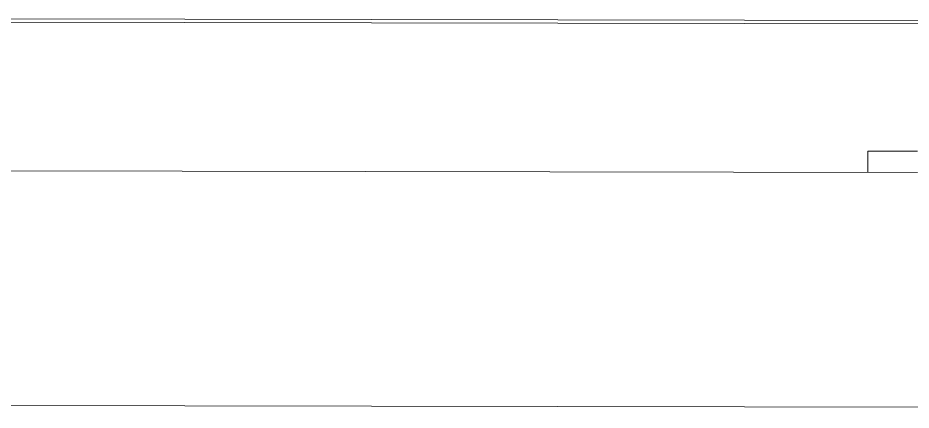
# Model space of a CAD drawing. Extents: x 766778 to 845620, y 133762 to 209800.
# Drawn here: x 786249.5 to 786460.1, y 190066.2 to 190158.6 of the extents above; entities that cross this region are included whole.
import ezdxf

# ---------------------------------------------------------------- set-up
doc = ezdxf.new("R2010")
doc.units = 0
doc.header["$MEASUREMENT"] = 0
doc.layers.get('0').update_dxf_attribs({"color": 1, "linetype": 'CONTINUOUS'})
doc.layers.add('LA-4748_SHOWN', color=2, linetype='CONTINUOUS', lineweight=53)

# ---------------------------------------------------------------- blocks, each defined once
blk = doc.blocks.new('ENGINE')
at = {"layer": 'LA-4748_SHOWN', "color": 252, "lineweight": 5}
for p, q in [((945064.01, 204851.14), (945451.71, 204849.1)), ((945451.7, 204848.3), (945064.01, 204850.34)), ((943365.35, 204824.28), (945409.52, 204813.52)), ((945397.81, 204813.59), (945397.83, 204818.59)), ((945409.54, 204818.52), (945397.83, 204818.59)), ((943059.05, 204770.59), (945789.01, 204756.23))]:
    blk.add_line(p, q, dxfattribs=at)

msp = doc.modelspace()

# ---------------------------------------------------------------- block references
at = {"color": 7, "linetype": 'Continuous', "rotation": 0.1984573570547499}
msp.add_blockref('ENGINE', (-158232.80366, -17964.77499), dxfattribs=at)

doc.saveas('drawing.dxf')
